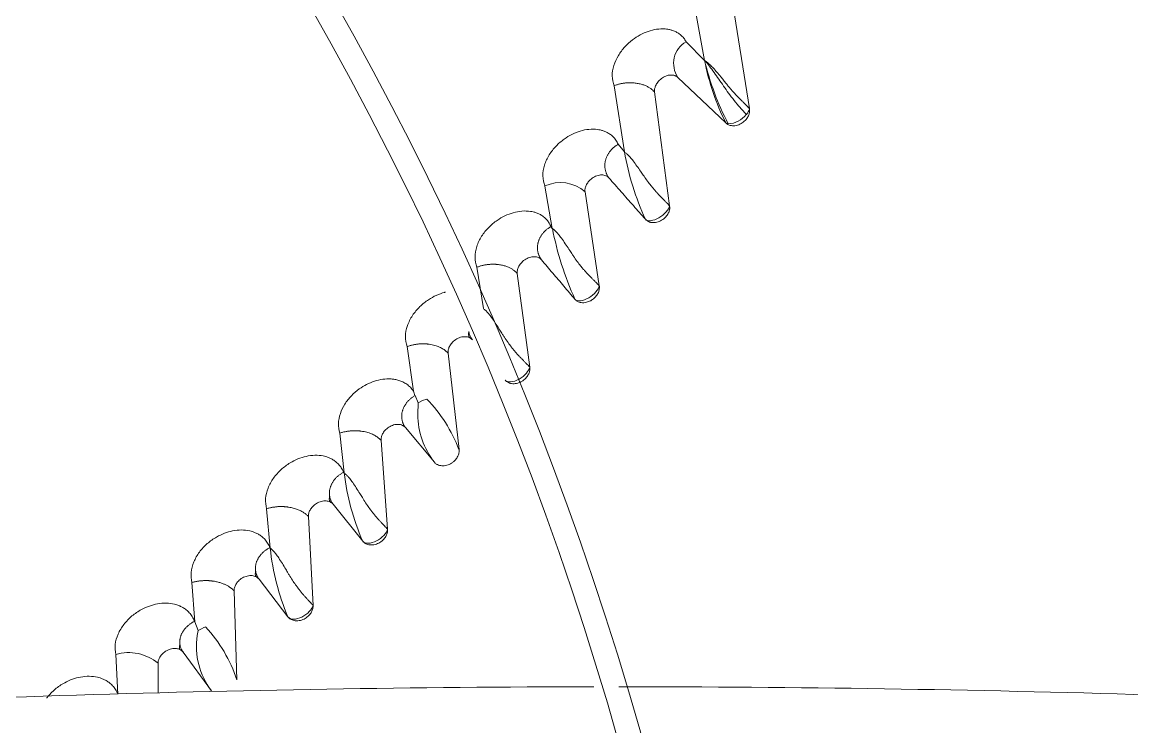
# Model space of a CAD drawing. Header units: millimetres. Extents: x 113490 to 142599, y -20467 to 115.
# Drawn here: x 132755.1 to 132871.9, y -11265.1 to -11190.9 of the extents above; entities that cross this region are included whole.
import ezdxf

# ---------------------------------------------------------------- set-up
doc = ezdxf.new("R2010")
doc.units = ezdxf.units.MM
doc.layers.add('DV3_0', color=7, linetype='Continuous')

msp = doc.modelspace()

# ---------------------------------------------------------------- linework, layer by layer
at = {"layer": 'DV3_0', "color": 7, "linetype": 'Continuous', "lineweight": 15}
for p, q in [((132825.34, -11186.26), (132826.92, -11194.99)), ((132829.54, -11186.85), (132831.63, -11200.04)), ((132826.92, -11194.99), (132824.98, -11193.01)), ((132829.16, -11201.55), (132824.1, -11196.76)), ((132817.41, -11197.64), (132818.48, -11204.6)), ((132821.65, -11198.28), (132823.24, -11210.27)), ((132818.48, -11204.6), (132817.82, -11203.79)), ((132810.12, -11208.18), (132810.9, -11212.63)), ((132814.34, -11208.79), (132815.84, -11218.68)), ((132810.9, -11212.63), (132810.76, -11212.44)), ((132802.97, -11216.72), (132803.65, -11221.06)), ((132807.22, -11217.37), (132808.53, -11227.23)), ((132795.63, -11225.07), (132796.3, -11229.75)), ((132799.94, -11225.75), (132801.09, -11235.89)), ((132796.79, -11230.97), (132796.46, -11230.22)), ((132796.74, -11232.21), (132796.79, -11230.97)), ((132796.79, -11230.97), (132797.24, -11230.75)), ((132797.24, -11230.75), (132797.71, -11230.58)), ((132798.5, -11237.23), (132795.46, -11233.59)), ((132788.55, -11234.16), (132789, -11238.35)), ((132792.89, -11234.92), (132793.57, -11244.27)), ((132789, -11238.35), (132788.95, -11238.28)), ((132790.96, -11245.54), (132787.84, -11241.65)), ((132780.85, -11242.12), (132781.23, -11246.25)), ((132785.25, -11242.93), (132785.74, -11252.28)), ((132781.23, -11246.25), (132781.2, -11246.21)), ((132773, -11249.88), (132773.3, -11254.01)), ((132783.1, -11253.49), (132780.05, -11249.53)), ((132777.43, -11250.75), (132777.73, -11260.1)), ((132773.3, -11254.01), (132773.27, -11253.97)), ((132773.64, -11254.94), (132773.3, -11254.01)), ((132773.64, -11254.94), (132773.99, -11254.75)), ((132773.99, -11254.75), (132774.26, -11254.62)), ((132774.26, -11254.62), (132774.44, -11254.55)), ((132773.56, -11255.44), (132773.64, -11254.94)), ((132764.98, -11257.44), (132765.21, -11261.61)), ((132775.05, -11261.26), (132772.08, -11257.21)), ((132769.43, -11258.38), (132769.46, -11261.48))]:
    msp.add_line(p, q, dxfattribs=at)
for centre, radius, start, end in [((132487.24, -11359.99), 551.5, 15.4775, 74.5225), ((132487.24, -11359.99), 456, 316.0129, 45.5635), ((132487.24, -11359.99), 477.5, 316.9802, 43.0198), ((132487.24, -11359.99), 453.5, 315.9918, 45.5613), ((132487.24, -11359.99), 457, 12.0648, 38.7918), ((132487.24, -11359.99), 343.5, 315.6512, 45.622), ((132487.24, -11359.99), 346, 316.5062, 45.3204), ((132826.3, -11195.29), 2.64, 120.02, 213.6405), ((132851.08, -11190.4), 24.59, 190.7346, 206.9553), ((132854.86, -11188.33), 28.72, 193.3894, 207.6128), ((132846.96, -11199.62), 28.9, 189.9095, 204.6566), ((132811.76, -11211.76), 3.94, 48.9972, 114.5532), ((132843.79, -11206.27), 33.49, 190.9397, 204.3643), ((132803.09, -11223.78), 0.996, 164.4286, 200.7731), ((132790.67, -11231.95), 6.04, 16.651, 21.4082), ((132786.36, -11241.54), 15.77, 20.989, 44.0203), ((132805.15, -11232.08), 8.41, 180.9081, 217.7819), ((132815.09, -11235.11), 26.29, 187.0764, 203.3625), ((132788.33, -11241.09), 0.885, 161.2275, 200.8008), ((132806.82, -11243.51), 25.74, 186.1174, 202.8222), ((132780.5, -11248.97), 0.845, 159.536, 201.092), ((132763.13, -11264.99), 15.39, 18.5208, 42.7185), ((132781.06, -11256.62), 7.59, 171.042, 217.6939), ((132772.48, -11256.66), 0.795, 157.3992, 201.2102), ((132766.33, -11262.08), 4.83, 50.0895, 106.1879), ((132817.61, -13101.74), 1840.9, 90.07296, 93.56963), ((132817.61, -13101.74), 1840.9, 86.5108, 89.99128)]:
    msp.add_arc(centre, radius, start, end, dxfattribs=at)
at = {"layer": 'DV3_0', "color": 7, "linetype": 'Continuous', "lineweight": 20}
for centre, radius, start, end in [((132487.24, -11359.99), 461.75, 11.9044, 42.2304), ((132829.28, -11199.1), 2.55, 272.8508, 322.5113), ((132830.33, -11199.73), 1.35, 316.5606, 346.5087), ((132829.45, -11201.16), 0.49, 233.7476, 265.2283)]:
    msp.add_arc(centre, radius, start, end, dxfattribs=at)
at = {"layer": 'DV3_0', "color": 7, "linetype": 'Continuous', "lineweight": 15}
for points, knots in [([(132824.98, -11193.01), (132824.9, -11192.87), (132824.74, -11192.61), (132824.43, -11192.3), (132824.1, -11192.06), (132823.76, -11191.89), (132823.41, -11191.77), (132823.08, -11191.69), (132822.3, -11191.6), (132820.97, -11191.8), (132819.53, -11192.6), (132818.5, -11193.53), (132817.8, -11194.45), (132817.33, -11195.5), (132817.13, -11196.62), (132817.31, -11197.29), (132817.41, -11197.64)], [0, 0, 0, 0, 0.043276, 0.083851, 0.121848, 0.157353, 0.190322, 0.220681, 0.248337, 0.398285, 0.545073, 0.62947, 0.718481, 0.810504, 0.904076, 1, 1, 1, 1]), ([(132826.92, -11194.99), (132826.96, -11195.01), (132827.03, -11195.06), (132827.15, -11195.14), (132827.27, -11195.23), (132827.38, -11195.33), (132827.57, -11195.5), (132827.85, -11195.79), (132828.22, -11196.21), (132828.58, -11196.64), (132828.86, -11196.99), (132829.09, -11197.28), (132829.31, -11197.55), (132829.56, -11197.85), (132829.9, -11198.24), (132830.33, -11198.72), (132830.78, -11199.16), (132831.08, -11199.46), (132831.28, -11199.66), (132831.47, -11199.86), (132831.58, -11199.98), (132831.63, -11200.04)], [0, 0, 0, 0, 0.021136, 0.043034, 0.065722, 0.089226, 0.113567, 0.180819, 0.267102, 0.36032, 0.424226, 0.458297, 0.515829, 0.568667, 0.616874, 0.728058, 0.829043, 0.871408, 0.913772, 0.956511, 1, 1, 1, 1]), ([(132831.3, -11200.65), (132831.21, -11200.54), (132831, -11200.31), (132830.55, -11199.81), (132830.01, -11199.17), (132829.44, -11198.41), (132828.91, -11197.66), (132828.41, -11196.93), (132827.92, -11196.23), (132827.43, -11195.56), (132827.09, -11195.16), (132826.92, -11194.99)], [0, 0, 0, 0, 0.062498, 0.125002, 0.250008, 0.375015, 0.500022, 0.625028, 0.750035, 0.875042, 1, 1, 1, 1]), ([(132817.41, -11197.64), (132817.46, -11197.61), (132817.56, -11197.57), (132817.72, -11197.52), (132817.87, -11197.48), (132818.01, -11197.44), (132818.15, -11197.41), (132818.28, -11197.38), (132818.41, -11197.36), (132818.53, -11197.35), (132818.65, -11197.33), (132818.76, -11197.32), (132818.86, -11197.32), (132818.95, -11197.31), (132819.04, -11197.31), (132819.12, -11197.31), (132819.19, -11197.31), (132819.26, -11197.32), (132819.31, -11197.32), (132819.37, -11197.32), (132819.41, -11197.32), (132819.45, -11197.33), (132819.48, -11197.33), (132819.65, -11197.35), (132819.94, -11197.39), (132820.34, -11197.49), (132820.68, -11197.61), (132820.99, -11197.76), (132821.25, -11197.93), (132821.47, -11198.1), (132821.59, -11198.22), (132821.65, -11198.28)], [0, 0, 0, 0, 0.034013, 0.066516, 0.097557, 0.127175, 0.155397, 0.182242, 0.207725, 0.231853, 0.254633, 0.276066, 0.296153, 0.314893, 0.332284, 0.348322, 0.363003, 0.376325, 0.388281, 0.398868, 0.408082, 0.415918, 0.422372, 0.427442, 0.521233, 0.61073, 0.696164, 0.77766, 0.855341, 0.929378, 1, 1, 1, 1]), ([(132824.1, -11196.76), (132824.08, -11196.73), (132824.03, -11196.69), (132823.95, -11196.64), (132823.87, -11196.6), (132823.74, -11196.55), (132823.57, -11196.51), (132823.34, -11196.5), (132823.1, -11196.53), (132822.76, -11196.63), (132822.36, -11196.86), (132821.99, -11197.22), (132821.79, -11197.56), (132821.7, -11197.8), (132821.66, -11197.97), (132821.64, -11198.13), (132821.65, -11198.23), (132821.65, -11198.28)], [0, 0, 0, 0, 0.030568, 0.061113, 0.091892, 0.123156, 0.188638, 0.255339, 0.326154, 0.398049, 0.546641, 0.690305, 0.807603, 0.857297, 0.906323, 0.95344, 1, 1, 1, 1]), ([(132831.63, -11200.04), (132831.64, -11200.07), (132831.65, -11200.12), (132831.65, -11200.2), (132831.65, -11200.28), (132831.64, -11200.39), (132831.62, -11200.54), (132831.56, -11200.71), (132831.48, -11200.89), (132831.31, -11201.16), (132831.07, -11201.42), (132830.76, -11201.62), (132830.51, -11201.74), (132830.24, -11201.82), (132829.98, -11201.85), (132829.74, -11201.83), (132829.54, -11201.78), (132829.38, -11201.71), (132829.26, -11201.64), (132829.19, -11201.58), (132829.16, -11201.55)], [0, 0, 0, 0, 0.023243, 0.046646, 0.070325, 0.094393, 0.141984, 0.190048, 0.245114, 0.300885, 0.441931, 0.51503, 0.588687, 0.662721, 0.735694, 0.804836, 0.873484, 0.916387, 0.958352, 1, 1, 1, 1]), ([(132817.82, -11203.79), (132817.75, -11203.64), (132817.6, -11203.34), (132817.29, -11202.98), (132816.96, -11202.71), (132816.61, -11202.51), (132816.28, -11202.37), (132815.96, -11202.28), (132815.18, -11202.14), (132813.84, -11202.28), (132812.33, -11203.05), (132811.26, -11203.97), (132810.52, -11204.91), (132810.02, -11205.98), (132809.82, -11207.14), (132810.02, -11207.83), (132810.12, -11208.18)], [0, 0, 0, 0, 0.045903, 0.088222, 0.127121, 0.162682, 0.194844, 0.223516, 0.248586, 0.398406, 0.542873, 0.627775, 0.717223, 0.809644, 0.90359, 1, 1, 1, 1]), ([(132817.82, -11203.79), (132817.78, -11203.82), (132817.7, -11203.87), (132817.57, -11203.95), (132817.46, -11204.04), (132817.35, -11204.13), (132817.24, -11204.23), (132817.14, -11204.33), (132817.05, -11204.43), (132816.96, -11204.54), (132816.88, -11204.65), (132816.8, -11204.77), (132816.73, -11204.89), (132816.67, -11205.01), (132816.61, -11205.13), (132816.56, -11205.25), (132816.52, -11205.38), (132816.49, -11205.51), (132816.46, -11205.63), (132816.44, -11205.76), (132816.43, -11205.89), (132816.43, -11206.02), (132816.43, -11206.14), (132816.44, -11206.27), (132816.46, -11206.39), (132816.48, -11206.52), (132816.52, -11206.64), (132816.56, -11206.76), (132816.6, -11206.88), (132816.65, -11206.99), (132816.71, -11207.11), (132816.78, -11207.22), (132816.83, -11207.29), (132816.86, -11207.32)], [0, 0, 0, 0, 0.030257, 0.060484, 0.09073, 0.121035, 0.151434, 0.181953, 0.212616, 0.243438, 0.274433, 0.30561, 0.336978, 0.36854, 0.400301, 0.432265, 0.464435, 0.496814, 0.529403, 0.562193, 0.595176, 0.628335, 0.661657, 0.695123, 0.728715, 0.762415, 0.796204, 0.830066, 0.863984, 0.897946, 0.93194, 0.965959, 1, 1, 1, 1]), ([(132818.48, -11204.6), (132818.52, -11204.63), (132818.6, -11204.69), (132818.72, -11204.79), (132818.84, -11204.9), (132818.96, -11205.02), (132819.16, -11205.23), (132819.44, -11205.57), (132819.8, -11206.07), (132820.15, -11206.57), (132820.43, -11206.97), (132820.7, -11207.37), (132820.99, -11207.77), (132821.31, -11208.19), (132821.59, -11208.52), (132821.82, -11208.79), (132822.04, -11209.03), (132822.27, -11209.27), (132822.48, -11209.49), (132822.69, -11209.7), (132822.89, -11209.9), (132823.08, -11210.09), (132823.18, -11210.21), (132823.24, -11210.27)], [0, 0, 0, 0, 0.02193, 0.044623, 0.068109, 0.092415, 0.117564, 0.1874, 0.278761, 0.36922, 0.434707, 0.474881, 0.55813, 0.630924, 0.676359, 0.719959, 0.762001, 0.802791, 0.842656, 0.881945, 0.921019, 0.960246, 1, 1, 1, 1]), ([(132816.86, -11207.32), (132816.81, -11207.28), (132816.72, -11207.18), (132816.48, -11207.05), (132816.1, -11206.98), (132815.58, -11207.07), (132815.08, -11207.33), (132814.69, -11207.7), (132814.45, -11208.09), (132814.35, -11208.4), (132814.33, -11208.63), (132814.34, -11208.74), (132814.34, -11208.79)], [0, 0, 0, 0, 0.06134, 0.123453, 0.255164, 0.397247, 0.545621, 0.688819, 0.805782, 0.90458, 0.952528, 1, 1, 1, 1]), ([(132820.69, -11211.68), (132820.48, -11211.44), (132820.06, -11210.96), (132819.42, -11210.24), (132818.79, -11209.52), (132818.15, -11208.79), (132817.5, -11208.06), (132817.07, -11207.57), (132816.86, -11207.32)], [0, 0, 0, 0, 0.162615, 0.326841, 0.492682, 0.660148, 0.82925, 1, 1, 1, 1]), ([(132823.24, -11210.27), (132823.24, -11210.3), (132823.25, -11210.35), (132823.25, -11210.44), (132823.25, -11210.52), (132823.24, -11210.63), (132823.21, -11210.78), (132823.14, -11210.96), (132823.05, -11211.14), (132822.87, -11211.41), (132822.6, -11211.66), (132822.28, -11211.85), (132822.02, -11211.96), (132821.75, -11212.02), (132821.49, -11212.04), (132821.24, -11212.01), (132821.05, -11211.94), (132820.9, -11211.86), (132820.78, -11211.78), (132820.72, -11211.72), (132820.69, -11211.68)], [0, 0, 0, 0, 0.023263, 0.046619, 0.070185, 0.09408, 0.142394, 0.191175, 0.246921, 0.303417, 0.444844, 0.517438, 0.590593, 0.664065, 0.736419, 0.804903, 0.872906, 0.916114, 0.958259, 1, 1, 1, 1]), ([(132823.24, -11210.27), (132823.21, -11210.45), (132823.08, -11210.68), (132822.68, -11211.12), (132822.41, -11211.35), (132821.83, -11211.68), (132821.53, -11211.79), (132821.01, -11211.86), (132820.81, -11211.81), (132820.69, -11211.68)], [0, 0, 0, 0, 0.25, 0.25, 0.5, 0.5, 0.75, 0.75, 1, 1, 1, 1]), ([(132810.76, -11212.44), (132810.68, -11212.29), (132810.54, -11211.99), (132810.24, -11211.63), (132809.91, -11211.35), (132809.57, -11211.14), (132809.23, -11210.99), (132808.91, -11210.9), (132808.14, -11210.75), (132806.79, -11210.86), (132805.28, -11211.6), (132804.18, -11212.51), (132803.42, -11213.45), (132802.91, -11214.52), (132802.69, -11215.68), (132802.87, -11216.37), (132802.97, -11216.72)], [0, 0, 0, 0, 0.045816, 0.088117, 0.127063, 0.162735, 0.195085, 0.224033, 0.249478, 0.398687, 0.541879, 0.628145, 0.718265, 0.810778, 0.904381, 1, 1, 1, 1]), ([(132810.76, -11212.44), (132810.72, -11212.47), (132810.63, -11212.52), (132810.51, -11212.6), (132810.39, -11212.68), (132810.28, -11212.77), (132810.17, -11212.87), (132810.07, -11212.97), (132809.97, -11213.07), (132809.88, -11213.18), (132809.8, -11213.29), (132809.72, -11213.41), (132809.65, -11213.52), (132809.59, -11213.64), (132809.53, -11213.76), (132809.48, -11213.89), (132809.44, -11214.01), (132809.4, -11214.14), (132809.38, -11214.26), (132809.36, -11214.39), (132809.34, -11214.52), (132809.34, -11214.64), (132809.34, -11214.77), (132809.35, -11214.89), (132809.37, -11215.02), (132809.39, -11215.14), (132809.42, -11215.26), (132809.46, -11215.38), (132809.5, -11215.5), (132809.56, -11215.61), (132809.62, -11215.72), (132809.68, -11215.83), (132809.73, -11215.9), (132809.76, -11215.93)], [0, 0, 0, 0, 0.030425, 0.060815, 0.091218, 0.121674, 0.152215, 0.182869, 0.213655, 0.244591, 0.275687, 0.306954, 0.338398, 0.370022, 0.401831, 0.433828, 0.466015, 0.498396, 0.530972, 0.563735, 0.596674, 0.629777, 0.663028, 0.696409, 0.729903, 0.763492, 0.797158, 0.830885, 0.864657, 0.898463, 0.932293, 0.966139, 1, 1, 1, 1]), ([(132810.9, -11212.63), (132810.95, -11212.66), (132811.03, -11212.73), (132811.16, -11212.84), (132811.28, -11212.96), (132811.41, -11213.1), (132811.6, -11213.32), (132811.9, -11213.7), (132812.26, -11214.24), (132812.62, -11214.78), (132812.91, -11215.22), (132813.19, -11215.65), (132813.5, -11216.09), (132813.83, -11216.53), (132814.12, -11216.87), (132814.35, -11217.14), (132814.59, -11217.4), (132814.82, -11217.64), (132815.05, -11217.87), (132815.27, -11218.09), (132815.48, -11218.29), (132815.67, -11218.49), (132815.78, -11218.62), (132815.84, -11218.68)], [0, 0, 0, 0, 0.022275, 0.045317, 0.069159, 0.093827, 0.119347, 0.190503, 0.284339, 0.374913, 0.441612, 0.484176, 0.567352, 0.639937, 0.684392, 0.726937, 0.767875, 0.807537, 0.846286, 0.884506, 0.922594, 0.960956, 1, 1, 1, 1]), ([(132809.76, -11215.93), (132809.71, -11215.89), (132809.62, -11215.79), (132809.38, -11215.66), (132809, -11215.58), (132808.49, -11215.66), (132807.99, -11215.91), (132807.59, -11216.27), (132807.34, -11216.67), (132807.24, -11216.98), (132807.21, -11217.2), (132807.22, -11217.31), (132807.22, -11217.37)], [0, 0, 0, 0, 0.061421, 0.123667, 0.255432, 0.397199, 0.544968, 0.687719, 0.804815, 0.904048, 0.952278, 1, 1, 1, 1]), ([(132813.28, -11220.09), (132813.09, -11219.86), (132812.7, -11219.4), (132812.11, -11218.72), (132811.53, -11218.02), (132810.94, -11217.33), (132810.35, -11216.63), (132809.96, -11216.17), (132809.76, -11215.93)], [0, 0, 0, 0, 0.163033, 0.327514, 0.493444, 0.66083, 0.829679, 1, 1, 1, 1]), ([(132802.97, -11216.72), (132803.02, -11216.7), (132803.12, -11216.66), (132803.28, -11216.61), (132803.43, -11216.57), (132803.58, -11216.53), (132803.72, -11216.5), (132803.86, -11216.47), (132803.99, -11216.45), (132804.11, -11216.44), (132804.23, -11216.42), (132804.34, -11216.42), (132804.44, -11216.41), (132804.54, -11216.41), (132804.62, -11216.4), (132804.71, -11216.4), (132804.78, -11216.41), (132804.85, -11216.41), (132804.91, -11216.41), (132804.96, -11216.41), (132805.01, -11216.42), (132805.05, -11216.42), (132805.08, -11216.42), (132805.1, -11216.43), (132805.27, -11216.44), (132805.55, -11216.49), (132805.94, -11216.58), (132806.28, -11216.71), (132806.57, -11216.85), (132806.83, -11217.02), (132807.04, -11217.19), (132807.16, -11217.31), (132807.22, -11217.37)], [0, 0, 0, 0, 0.034382, 0.067257, 0.09867, 0.128653, 0.157228, 0.184415, 0.210227, 0.234673, 0.257758, 0.279488, 0.299864, 0.318888, 0.336558, 0.352873, 0.367831, 0.38143, 0.393667, 0.404538, 0.41404, 0.42217, 0.428926, 0.434304, 0.438302, 0.530373, 0.618142, 0.701875, 0.781741, 0.85791, 0.930582, 1, 1, 1, 1]), ([(132799.65, -11219.34), (132799.62, -11219.35), (132799.01, -11219.51), (132798.05, -11219.95), (132796.93, -11220.85), (132796.15, -11221.78), (132795.61, -11222.86), (132795.37, -11224.01), (132795.54, -11224.71), (132795.63, -11225.07)], [0.3922784, 0.3922784, 0.3922784, 0.3922784, 0.3989376, 0.5409153, 0.6281958, 0.718865, 0.8114508, 0.9049035, 1, 1, 1, 1]), ([(132815.84, -11218.68), (132815.84, -11218.71), (132815.85, -11218.76), (132815.86, -11218.84), (132815.85, -11218.93), (132815.84, -11219.05), (132815.81, -11219.2), (132815.75, -11219.38), (132815.65, -11219.56), (132815.47, -11219.83), (132815.2, -11220.08), (132814.88, -11220.28), (132814.62, -11220.38), (132814.35, -11220.44), (132814.08, -11220.46), (132813.83, -11220.42), (132813.64, -11220.36), (132813.49, -11220.28), (132813.37, -11220.19), (132813.31, -11220.12), (132813.28, -11220.09)], [0, 0, 0, 0, 0.023849, 0.04779, 0.071955, 0.096472, 0.145038, 0.194053, 0.249314, 0.305365, 0.445367, 0.517672, 0.590601, 0.663955, 0.736204, 0.80467, 0.872684, 0.915931, 0.958145, 1, 1, 1, 1]), ([(132815.84, -11218.68), (132815.82, -11218.86), (132815.69, -11219.09), (132815.29, -11219.55), (132815.02, -11219.77), (132814.44, -11220.11), (132814.13, -11220.22), (132813.61, -11220.28), (132813.4, -11220.22), (132813.28, -11220.09)], [0, 0, 0, 0, 0.25, 0.25, 0.5, 0.5, 0.75, 0.75, 1, 1, 1, 1]), ([(132803.65, -11221.06), (132803.69, -11221.1), (132803.78, -11221.17), (132803.9, -11221.28), (132804.03, -11221.41), (132804.15, -11221.55), (132804.35, -11221.78), (132804.64, -11222.18), (132805, -11222.73), (132805.35, -11223.28), (132805.64, -11223.73), (132805.91, -11224.17), (132806.22, -11224.62), (132806.55, -11225.06), (132806.83, -11225.41), (132807.06, -11225.69), (132807.29, -11225.95), (132807.52, -11226.19), (132807.75, -11226.42), (132807.97, -11226.64), (132808.17, -11226.85), (132808.36, -11227.04), (132808.47, -11227.16), (132808.53, -11227.23)], [0, 0, 0, 0, 0.022497, 0.045774, 0.069863, 0.094794, 0.12059, 0.192426, 0.287536, 0.377894, 0.444911, 0.488356, 0.571521, 0.643997, 0.688181, 0.730404, 0.770967, 0.810203, 0.848479, 0.886185, 0.923729, 0.961527, 1, 1, 1, 1]), ([(132802.49, -11224.36), (132802.48, -11224.34), (132802.44, -11224.3), (132802.38, -11224.25), (132802.32, -11224.2), (132802.25, -11224.16), (132802.14, -11224.1), (132801.98, -11224.05), (132801.75, -11224.02), (132801.5, -11224.03), (132801.15, -11224.1), (132800.73, -11224.31), (132800.38, -11224.61), (132800.18, -11224.88), (132800.07, -11225.06), (132800, -11225.25), (132799.95, -11225.42), (132799.93, -11225.59), (132799.94, -11225.7), (132799.94, -11225.75)], [0, 0, 0, 0, 0.024678, 0.049276, 0.073933, 0.098788, 0.123975, 0.189522, 0.256186, 0.326612, 0.39802, 0.544943, 0.686929, 0.745909, 0.804137, 0.854279, 0.903786, 0.952122, 1, 1, 1, 1]), ([(132802.11, -11223.47), (132802.12, -11223.51), (132802.13, -11223.58), (132802.16, -11223.7), (132802.2, -11223.81), (132802.24, -11223.93), (132802.29, -11224.04), (132802.35, -11224.15), (132802.42, -11224.26), (132802.47, -11224.33), (132802.49, -11224.36)], [0.7367221, 0.7367221, 0.7367221, 0.7367221, 0.7643288, 0.7978965, 0.8315165, 0.8651746, 0.8988591, 0.9325612, 0.9662753, 1, 1, 1, 1]), ([(132795.63, -11225.07), (132795.68, -11225.05), (132795.79, -11225.01), (132795.95, -11224.96), (132796.1, -11224.92), (132796.25, -11224.88), (132796.4, -11224.85), (132796.54, -11224.83), (132796.67, -11224.81), (132796.79, -11224.8), (132796.91, -11224.78), (132797.02, -11224.78), (132797.12, -11224.77), (132797.22, -11224.77), (132797.3, -11224.77), (132797.39, -11224.77), (132797.46, -11224.77), (132797.53, -11224.77), (132797.59, -11224.78), (132797.64, -11224.78), (132797.68, -11224.79), (132797.72, -11224.79), (132797.75, -11224.79), (132797.78, -11224.8), (132797.79, -11224.8), (132797.91, -11224.81), (132798.12, -11224.84), (132798.41, -11224.9), (132798.67, -11224.97), (132798.91, -11225.06), (132799.13, -11225.16), (132799.33, -11225.27), (132799.51, -11225.38), (132799.67, -11225.5), (132799.81, -11225.63), (132799.9, -11225.71), (132799.94, -11225.75)], [0, 0, 0, 0, 0.034452, 0.067384, 0.098837, 0.12884, 0.157416, 0.18458, 0.210346, 0.234722, 0.257714, 0.279327, 0.299562, 0.318421, 0.335903, 0.352008, 0.366734, 0.380078, 0.392038, 0.402612, 0.411796, 0.419587, 0.425984, 0.430984, 0.434584, 0.436784, 0.502175, 0.565322, 0.626349, 0.685335, 0.742342, 0.797432, 0.850666, 0.902117, 0.951866, 1, 1, 1, 1]), ([(132808.53, -11227.23), (132808.53, -11227.25), (132808.54, -11227.31), (132808.54, -11227.39), (132808.54, -11227.48), (132808.52, -11227.6), (132808.49, -11227.75), (132808.42, -11227.93), (132808.33, -11228.11), (132808.14, -11228.38), (132807.87, -11228.62), (132807.54, -11228.81), (132807.28, -11228.91), (132807.01, -11228.97), (132806.74, -11228.98), (132806.5, -11228.94), (132806.3, -11228.87), (132806.15, -11228.79), (132806.04, -11228.7), (132805.98, -11228.63), (132805.95, -11228.6)], [0, 0, 0, 0, 0.023897, 0.047874, 0.072064, 0.096593, 0.145534, 0.194892, 0.25028, 0.306447, 0.445924, 0.517891, 0.590493, 0.663638, 0.735728, 0.804216, 0.872309, 0.915692, 0.95803, 1, 1, 1, 1]), ([(132808.53, -11227.23), (132808.5, -11227.41), (132808.37, -11227.64), (132807.97, -11228.1), (132807.69, -11228.33), (132807.11, -11228.65), (132806.8, -11228.76), (132806.28, -11228.8), (132806.07, -11228.74), (132805.95, -11228.6)], [0, 0, 0, 0, 0.25, 0.25, 0.5, 0.5, 0.75, 0.75, 1, 1, 1, 1]), ([(132796.3, -11229.75), (132796.19, -11229.61), (132795.99, -11229.34), (132795.61, -11229.02), (132795.21, -11228.78), (132794.78, -11228.61), (132794.36, -11228.51), (132793.52, -11228.41), (132792.19, -11228.6), (132790.76, -11229.34), (132789.73, -11230.23), (132789.04, -11231.11), (132788.56, -11232.11), (132788.34, -11233.18), (132788.48, -11233.83), (132788.55, -11234.16)], [0, 0, 0, 0, 0.049007, 0.095446, 0.139468, 0.181114, 0.22038, 0.257178, 0.405723, 0.54922, 0.63594, 0.72517, 0.815746, 0.907169, 1, 1, 1, 1]), ([(132796.46, -11230.22), (132796.42, -11230.24), (132796.33, -11230.29), (132796.22, -11230.37), (132796.1, -11230.46), (132795.99, -11230.54), (132795.89, -11230.64), (132795.79, -11230.73), (132795.69, -11230.83), (132795.61, -11230.94), (132795.53, -11231.05), (132795.45, -11231.16), (132795.38, -11231.27), (132795.32, -11231.38), (132795.26, -11231.5), (132795.21, -11231.62), (132795.17, -11231.74), (132795.13, -11231.86), (132795.1, -11231.98), (132795.08, -11232.1), (132795.07, -11232.22), (132795.06, -11232.34), (132795.06, -11232.47), (132795.07, -11232.59), (132795.08, -11232.71), (132795.11, -11232.82), (132795.13, -11232.94), (132795.17, -11233.06), (132795.21, -11233.17), (132795.26, -11233.28), (132795.32, -11233.38), (132795.38, -11233.49), (132795.43, -11233.56), (132795.46, -11233.59)], [0, 0, 0, 0, 0.030377, 0.060748, 0.091153, 0.121627, 0.152197, 0.182886, 0.213712, 0.244687, 0.275822, 0.307124, 0.338597, 0.370244, 0.402069, 0.434073, 0.466259, 0.49863, 0.531186, 0.563923, 0.596832, 0.6299, 0.663115, 0.69646, 0.729919, 0.763477, 0.797117, 0.830824, 0.864585, 0.89839, 0.93223, 0.9661, 1, 1, 1, 1]), ([(132795.46, -11233.59), (132795.43, -11233.56), (132795.39, -11233.52), (132795.32, -11233.45), (132795.23, -11233.4), (132795.11, -11233.33), (132794.94, -11233.27), (132794.71, -11233.24), (132794.47, -11233.25), (132794.12, -11233.32), (132793.71, -11233.51), (132793.36, -11233.81), (132793.15, -11234.06), (132793.05, -11234.24), (132792.97, -11234.42), (132792.92, -11234.59), (132792.89, -11234.76), (132792.89, -11234.87), (132792.89, -11234.92)], [0, 0, 0, 0, 0.031145, 0.062218, 0.093482, 0.125195, 0.191206, 0.258243, 0.328679, 0.399965, 0.545868, 0.68677, 0.745639, 0.803769, 0.854012, 0.903665, 0.952, 1, 1, 1, 1]), ([(132788.55, -11234.16), (132788.6, -11234.14), (132788.71, -11234.11), (132788.88, -11234.06), (132789.04, -11234.03), (132789.2, -11234), (132789.35, -11233.97), (132789.49, -11233.95), (132789.62, -11233.94), (132789.75, -11233.92), (132789.87, -11233.92), (132789.99, -11233.91), (132790.09, -11233.91), (132790.19, -11233.91), (132790.28, -11233.91), (132790.37, -11233.92), (132790.44, -11233.92), (132790.51, -11233.93), (132790.57, -11233.93), (132790.63, -11233.94), (132790.67, -11233.94), (132790.71, -11233.95), (132790.74, -11233.95), (132790.77, -11233.96), (132790.79, -11233.96), (132790.9, -11233.97), (132791.1, -11234.01), (132791.38, -11234.07), (132791.64, -11234.15), (132791.88, -11234.24), (132792.1, -11234.34), (132792.29, -11234.45), (132792.47, -11234.56), (132792.63, -11234.68), (132792.77, -11234.8), (132792.85, -11234.88), (132792.89, -11234.92)], [0, 0, 0, 0, 0.035479, 0.069398, 0.101793, 0.132694, 0.162122, 0.190094, 0.21662, 0.241709, 0.265367, 0.287598, 0.308404, 0.327787, 0.345745, 0.36228, 0.377388, 0.391068, 0.403318, 0.414135, 0.423517, 0.431461, 0.437964, 0.443025, 0.446641, 0.448812, 0.512732, 0.574463, 0.634121, 0.691792, 0.747544, 0.801444, 0.853561, 0.903971, 0.952755, 1, 1, 1, 1]), ([(132801.09, -11235.89), (132801.09, -11235.92), (132801.1, -11235.99), (132801.1, -11236.08), (132801.09, -11236.18), (132801.07, -11236.29), (132801.03, -11236.44), (132800.93, -11236.68), (132800.77, -11236.93), (132800.54, -11237.16), (132800.32, -11237.33), (132800.07, -11237.46), (132799.81, -11237.56), (132799.54, -11237.61), (132799.29, -11237.61), (132799.04, -11237.57), (132798.85, -11237.5), (132798.7, -11237.42), (132798.59, -11237.34), (132798.53, -11237.27), (132798.5, -11237.23)], [0, 0, 0, 0, 0.028178, 0.055352, 0.08164, 0.107171, 0.153927, 0.201767, 0.313928, 0.380235, 0.452708, 0.523632, 0.595246, 0.666832, 0.737628, 0.806405, 0.87473, 0.917481, 0.959025, 1, 1, 1, 1]), ([(132788.95, -11238.28), (132788.88, -11238.12), (132788.73, -11237.82), (132788.43, -11237.44), (132788.1, -11237.14), (132787.76, -11236.91), (132787.43, -11236.75), (132787.11, -11236.64), (132786.35, -11236.45), (132785.03, -11236.49), (132783.49, -11237.13), (132782.34, -11237.98), (132781.53, -11238.89), (132780.95, -11239.94), (132780.67, -11241.07), (132780.79, -11241.77), (132780.85, -11242.12)], [0, 0, 0, 0, 0.047036, 0.090401, 0.130202, 0.166503, 0.199277, 0.228461, 0.253972, 0.401518, 0.541059, 0.630182, 0.721571, 0.813945, 0.906561, 1, 1, 1, 1]), ([(132788.95, -11238.28), (132788.91, -11238.31), (132788.82, -11238.35), (132788.7, -11238.43), (132788.58, -11238.51), (132788.46, -11238.6), (132788.35, -11238.69), (132788.24, -11238.78), (132788.14, -11238.88), (132788.05, -11238.99), (132787.96, -11239.09), (132787.88, -11239.2), (132787.81, -11239.32), (132787.74, -11239.43), (132787.68, -11239.55), (132787.62, -11239.67), (132787.58, -11239.79), (132787.54, -11239.91), (132787.5, -11240.03), (132787.48, -11240.15), (132787.46, -11240.28), (132787.45, -11240.4), (132787.45, -11240.52), (132787.46, -11240.64), (132787.47, -11240.76), (132787.49, -11240.88), (132787.52, -11241), (132787.55, -11241.11), (132787.59, -11241.23), (132787.64, -11241.34), (132787.7, -11241.45), (132787.77, -11241.55), (132787.81, -11241.62), (132787.84, -11241.65)], [0, 0, 0, 0, 0.03062, 0.061208, 0.091809, 0.122459, 0.153186, 0.184014, 0.214963, 0.246044, 0.277269, 0.308645, 0.340177, 0.371867, 0.403719, 0.435736, 0.46792, 0.500276, 0.532804, 0.565501, 0.598358, 0.631363, 0.664502, 0.69776, 0.73112, 0.764565, 0.798081, 0.831652, 0.865266, 0.898913, 0.932586, 0.966281, 1, 1, 1, 1]), ([(132789, -11238.35), (132789.04, -11238.38), (132789.12, -11238.45), (132789.24, -11238.56), (132789.36, -11238.68), (132789.47, -11238.81), (132789.66, -11239.03), (132789.94, -11239.4), (132790.28, -11239.93), (132790.62, -11240.46), (132790.89, -11240.89), (132791.15, -11241.31), (132791.43, -11241.74), (132791.74, -11242.18), (132792, -11242.52), (132792.22, -11242.79), (132792.43, -11243.05), (132792.65, -11243.29), (132792.85, -11243.51), (132793.05, -11243.72), (132793.24, -11243.92), (132793.42, -11244.1), (132793.52, -11244.21), (132793.57, -11244.27)], [0, 0, 0, 0, 0.022443, 0.045639, 0.06962, 0.094413, 0.12004, 0.191521, 0.285248, 0.377064, 0.444002, 0.485838, 0.570203, 0.643535, 0.688385, 0.731167, 0.772156, 0.811664, 0.850038, 0.887652, 0.924906, 0.962214, 1, 1, 1, 1]), ([(132780.85, -11242.12), (132780.91, -11242.1), (132781.01, -11242.07), (132781.18, -11242.03), (132781.33, -11242), (132781.48, -11241.97), (132781.63, -11241.95), (132781.77, -11241.93), (132781.9, -11241.91), (132782.03, -11241.9), (132782.15, -11241.9), (132782.27, -11241.89), (132782.37, -11241.89), (132782.47, -11241.89), (132782.57, -11241.89), (132782.65, -11241.9), (132782.73, -11241.9), (132782.8, -11241.91), (132782.87, -11241.91), (132782.93, -11241.92), (132782.98, -11241.93), (132783.03, -11241.93), (132783.07, -11241.94), (132783.1, -11241.94), (132783.13, -11241.95), (132783.15, -11241.95), (132783.16, -11241.95), (132783.25, -11241.97), (132783.42, -11242), (132783.66, -11242.05), (132783.88, -11242.12), (132784.09, -11242.19), (132784.28, -11242.27), (132784.46, -11242.35), (132784.62, -11242.44), (132784.77, -11242.53), (132784.91, -11242.63), (132785.03, -11242.73), (132785.14, -11242.83), (132785.21, -11242.9), (132785.25, -11242.93)], [0, 0, 0, 0, 0.033907, 0.066422, 0.097575, 0.127386, 0.155873, 0.183049, 0.208925, 0.233507, 0.256801, 0.278813, 0.299544, 0.318996, 0.337171, 0.354069, 0.369688, 0.384029, 0.39709, 0.408869, 0.419364, 0.428572, 0.436492, 0.443121, 0.448458, 0.4525, 0.455247, 0.456697, 0.509325, 0.560446, 0.61013, 0.658427, 0.705382, 0.751036, 0.795428, 0.8386, 0.880596, 0.921463, 0.961247, 1, 1, 1, 1]), ([(132787.84, -11241.65), (132787.82, -11241.63), (132787.78, -11241.58), (132787.7, -11241.51), (132787.62, -11241.46), (132787.5, -11241.39), (132787.33, -11241.33), (132787.1, -11241.29), (132786.86, -11241.29), (132786.51, -11241.36), (132786.09, -11241.54), (132785.74, -11241.82), (132785.53, -11242.08), (132785.42, -11242.25), (132785.33, -11242.43), (132785.28, -11242.6), (132785.25, -11242.77), (132785.25, -11242.88), (132785.25, -11242.93)], [0, 0, 0, 0, 0.031241, 0.062418, 0.093791, 0.125616, 0.19178, 0.258934, 0.329339, 0.400547, 0.545932, 0.686248, 0.74507, 0.803167, 0.853519, 0.903304, 0.951794, 1, 1, 1, 1]), ([(132781.2, -11246.21), (132781.13, -11246.04), (132780.98, -11245.73), (132780.68, -11245.33), (132780.35, -11245.03), (132780.01, -11244.8), (132779.68, -11244.64), (132779.37, -11244.52), (132778.62, -11244.32), (132777.31, -11244.33), (132775.75, -11244.94), (132774.58, -11245.76), (132773.74, -11246.66), (132773.15, -11247.7), (132772.84, -11248.83), (132772.94, -11249.53), (132773, -11249.88)], [0, 0, 0, 0, 0.048342, 0.092635, 0.132982, 0.169436, 0.201959, 0.230483, 0.25492, 0.402152, 0.540605, 0.6308, 0.722713, 0.815102, 0.90736, 1, 1, 1, 1]), ([(132793.57, -11244.27), (132793.57, -11244.3), (132793.58, -11244.35), (132793.57, -11244.44), (132793.57, -11244.52), (132793.55, -11244.64), (132793.51, -11244.78), (132793.43, -11244.96), (132793.32, -11245.14), (132793.12, -11245.4), (132792.85, -11245.63), (132792.53, -11245.8), (132792.27, -11245.88), (132792, -11245.93), (132791.74, -11245.93), (132791.5, -11245.89), (132791.31, -11245.82), (132791.16, -11245.73), (132791.05, -11245.64), (132790.99, -11245.57), (132790.96, -11245.54)], [0, 0, 0, 0, 0.024042, 0.048168, 0.072506, 0.097179, 0.146572, 0.196318, 0.25187, 0.30816, 0.446127, 0.517252, 0.58906, 0.661781, 0.733631, 0.802402, 0.870886, 0.914714, 0.957535, 1, 1, 1, 1]), ([(132793.57, -11244.27), (132793.53, -11244.46), (132793.4, -11244.7), (132792.98, -11245.14), (132792.7, -11245.36), (132792.12, -11245.66), (132791.81, -11245.75), (132791.29, -11245.76), (132791.08, -11245.69), (132790.96, -11245.54)], [0, 0, 0, 0, 0.25, 0.25, 0.5, 0.5, 0.75, 0.75, 1, 1, 1, 1]), ([(132781.2, -11246.21), (132781.16, -11246.23), (132781.07, -11246.28), (132780.94, -11246.35), (132780.82, -11246.43), (132780.7, -11246.52), (132780.59, -11246.6), (132780.48, -11246.7), (132780.38, -11246.8), (132780.29, -11246.9), (132780.2, -11247), (132780.12, -11247.11), (132780.04, -11247.22), (132779.97, -11247.33), (132779.91, -11247.45), (132779.85, -11247.57), (132779.8, -11247.68), (132779.76, -11247.8), (132779.73, -11247.92), (132779.7, -11248.05), (132779.68, -11248.17), (132779.67, -11248.29), (132779.67, -11248.41), (132779.67, -11248.53), (132779.69, -11248.65), (132779.7, -11248.77), (132779.73, -11248.88), (132779.77, -11249), (132779.81, -11249.11), (132779.86, -11249.22), (132779.91, -11249.32), (132779.98, -11249.43), (132780.02, -11249.49), (132780.05, -11249.53)], [0, 0, 0, 0, 0.030718, 0.061403, 0.092096, 0.122834, 0.153646, 0.184553, 0.215574, 0.246721, 0.278005, 0.309431, 0.341004, 0.372728, 0.404604, 0.436635, 0.468824, 0.501175, 0.53369, 0.566365, 0.599192, 0.632159, 0.665253, 0.698458, 0.731759, 0.76514, 0.798585, 0.83208, 0.865614, 0.899177, 0.932763, 0.966369, 1, 1, 1, 1]), ([(132781.23, -11246.25), (132781.27, -11246.28), (132781.35, -11246.35), (132781.46, -11246.47), (132781.58, -11246.59), (132781.7, -11246.73), (132781.89, -11246.95), (132782.16, -11247.34), (132782.5, -11247.88), (132782.83, -11248.42), (132783.09, -11248.86), (132783.35, -11249.29), (132783.63, -11249.73), (132783.93, -11250.18), (132784.19, -11250.52), (132784.4, -11250.8), (132784.61, -11251.05), (132784.82, -11251.29), (132785.03, -11251.52), (132785.22, -11251.73), (132785.41, -11251.93), (132785.59, -11252.11), (132785.69, -11252.22), (132785.74, -11252.28)], [0, 0, 0, 0, 0.022637, 0.046049, 0.070267, 0.095318, 0.121227, 0.193346, 0.288378, 0.379765, 0.446996, 0.489882, 0.574046, 0.64723, 0.691817, 0.734288, 0.774921, 0.814029, 0.851965, 0.889113, 0.925882, 0.962699, 1, 1, 1, 1]), ([(132773, -11249.88), (132773.05, -11249.86), (132773.16, -11249.83), (132773.33, -11249.79), (132773.49, -11249.76), (132773.65, -11249.74), (132773.8, -11249.72), (132773.95, -11249.7), (132774.09, -11249.69), (132774.22, -11249.68), (132774.34, -11249.68), (132774.46, -11249.68), (132774.57, -11249.68), (132774.67, -11249.68), (132774.77, -11249.68), (132774.85, -11249.69), (132774.93, -11249.7), (132775.01, -11249.7), (132775.07, -11249.71), (132775.13, -11249.72), (132775.19, -11249.73), (132775.23, -11249.73), (132775.27, -11249.74), (132775.3, -11249.74), (132775.33, -11249.75), (132775.34, -11249.75), (132775.36, -11249.75), (132775.43, -11249.77), (132775.56, -11249.79), (132775.76, -11249.84), (132775.94, -11249.89), (132776.11, -11249.94), (132776.27, -11250), (132776.43, -11250.07), (132776.57, -11250.13), (132776.71, -11250.2), (132776.83, -11250.28), (132776.95, -11250.35), (132777.06, -11250.43), (132777.16, -11250.51), (132777.26, -11250.59), (132777.35, -11250.67), (132777.4, -11250.72), (132777.43, -11250.75)], [0, 0, 0, 0, 0.034846, 0.068249, 0.100236, 0.130829, 0.160043, 0.18789, 0.214382, 0.239524, 0.263322, 0.285781, 0.306904, 0.326692, 0.345148, 0.36227, 0.378058, 0.392512, 0.40563, 0.41741, 0.42785, 0.436947, 0.444699, 0.451105, 0.456161, 0.459868, 0.462222, 0.463225, 0.504898, 0.545618, 0.585421, 0.624335, 0.662384, 0.69959, 0.735973, 0.771553, 0.806353, 0.840393, 0.873695, 0.906283, 0.93818, 0.969411, 1, 1, 1, 1]), ([(132780.05, -11249.53), (132780.03, -11249.51), (132780, -11249.47), (132779.94, -11249.41), (132779.88, -11249.36), (132779.82, -11249.31), (132779.71, -11249.25), (132779.54, -11249.19), (132779.32, -11249.15), (132779.07, -11249.15), (132778.73, -11249.2), (132778.3, -11249.37), (132777.94, -11249.65), (132777.73, -11249.9), (132777.61, -11250.07), (132777.52, -11250.25), (132777.47, -11250.42), (132777.43, -11250.59), (132777.43, -11250.7), (132777.43, -11250.75)], [0, 0, 0, 0, 0.025093, 0.050113, 0.075192, 0.100464, 0.126059, 0.192379, 0.259662, 0.330051, 0.401197, 0.546082, 0.685809, 0.744576, 0.802632, 0.853069, 0.902965, 0.951658, 1, 1, 1, 1]), ([(132773.27, -11253.97), (132773.19, -11253.79), (132773.05, -11253.46), (132772.74, -11253.06), (132772.41, -11252.75), (132772.07, -11252.51), (132771.74, -11252.35), (132771.44, -11252.24), (132770.71, -11252.03), (132769.41, -11252), (132767.85, -11252.57), (132766.66, -11253.37), (132765.8, -11254.26), (132765.18, -11255.29), (132764.86, -11256.4), (132764.94, -11257.09), (132764.98, -11257.44)], [0, 0, 0, 0, 0.050082, 0.095597, 0.136643, 0.173258, 0.205394, 0.23297, 0.255894, 0.402955, 0.54033, 0.631502, 0.723885, 0.816264, 0.908157, 1, 1, 1, 1]), ([(132785.74, -11252.28), (132785.74, -11252.3), (132785.74, -11252.36), (132785.74, -11252.44), (132785.73, -11252.53), (132785.71, -11252.65), (132785.66, -11252.79), (132785.58, -11252.97), (132785.47, -11253.15), (132785.27, -11253.4), (132784.99, -11253.62), (132784.66, -11253.78), (132784.4, -11253.87), (132784.13, -11253.91), (132783.87, -11253.9), (132783.63, -11253.86), (132783.44, -11253.78), (132783.29, -11253.69), (132783.19, -11253.6), (132783.13, -11253.53), (132783.1, -11253.49)], [0, 0, 0, 0, 0.02414, 0.048356, 0.072777, 0.09753, 0.147047, 0.196896, 0.252432, 0.308704, 0.446138, 0.517004, 0.588587, 0.66122, 0.733031, 0.801899, 0.870513, 0.914469, 0.957415, 1, 1, 1, 1]), ([(132785.74, -11252.28), (132785.7, -11252.47), (132785.55, -11252.71), (132785.13, -11253.15), (132784.85, -11253.36), (132784.26, -11253.66), (132783.95, -11253.74), (132783.43, -11253.73), (132783.22, -11253.65), (132783.1, -11253.49)], [0, 0, 0, 0, 0.25, 0.25, 0.5, 0.5, 0.75, 0.75, 1, 1, 1, 1]), ([(132773.27, -11253.97), (132773.22, -11253.99), (132773.13, -11254.03), (132773.01, -11254.1), (132772.88, -11254.18), (132772.77, -11254.26), (132772.65, -11254.35), (132772.55, -11254.44), (132772.44, -11254.54), (132772.35, -11254.63), (132772.26, -11254.74), (132772.17, -11254.84), (132772.1, -11254.95), (132772.03, -11255.06), (132771.96, -11255.17), (132771.9, -11255.29), (132771.85, -11255.4), (132771.81, -11255.52), (132771.78, -11255.64), (132771.75, -11255.76), (132771.73, -11255.88), (132771.72, -11256), (132771.71, -11256.12), (132771.72, -11256.23), (132771.73, -11256.35), (132771.74, -11256.47), (132771.77, -11256.58), (132771.8, -11256.69), (132771.84, -11256.8), (132771.89, -11256.91), (132771.95, -11257.01), (132772.01, -11257.12), (132772.06, -11257.18), (132772.08, -11257.21)], [0, 0, 0, 0, 0.030834, 0.06163, 0.092431, 0.123271, 0.154179, 0.185176, 0.21628, 0.247503, 0.278854, 0.310338, 0.34196, 0.373722, 0.405626, 0.437675, 0.46987, 0.502218, 0.534719, 0.567371, 0.600164, 0.63309, 0.666133, 0.699279, 0.732513, 0.765819, 0.799183, 0.83259, 0.866029, 0.899493, 0.932975, 0.966476, 1, 1, 1, 1]), ([(132772.08, -11257.21), (132772.07, -11257.19), (132772.03, -11257.15), (132771.98, -11257.09), (132771.92, -11257.04), (132771.85, -11257), (132771.74, -11256.93), (132771.58, -11256.86), (132771.36, -11256.82), (132771.11, -11256.81), (132770.76, -11256.86), (132770.33, -11257.02), (132769.97, -11257.29), (132769.75, -11257.53), (132769.63, -11257.71), (132769.54, -11257.88), (132769.48, -11258.05), (132769.44, -11258.21), (132769.43, -11258.32), (132769.43, -11258.38)], [0, 0, 0, 0, 0.025189, 0.050309, 0.075492, 0.100872, 0.126577, 0.193176, 0.260708, 0.331221, 0.402449, 0.547104, 0.686372, 0.745093, 0.803111, 0.853656, 0.903699, 0.951909, 1, 1, 1, 1]), ([(132765.21, -11261.61), (132765.13, -11261.44), (132764.98, -11261.13), (132764.67, -11260.74), (132764.34, -11260.43), (132764, -11260.2), (132763.66, -11260.04), (132763.36, -11259.92), (132762.61, -11259.72), (132761.32, -11259.7), (132759.76, -11260.27), (132758.58, -11261.06), (132758, -11261.67), (132757.74, -11262.01), (132757.72, -11262.03)], [0, 0, 0, 0, 0.0490666, 0.0940134, 0.1349349, 0.1718575, 0.2047466, 0.2335374, 0.2581546, 0.405206, 0.5421819, 0.6340491, 0.7264807, 0.7333958, 0.7333958, 0.7333958, 0.7333958])]:
    msp.add_open_spline(points, degree=3, knots=knots, dxfattribs=at)

doc.saveas('drawing.dxf')
